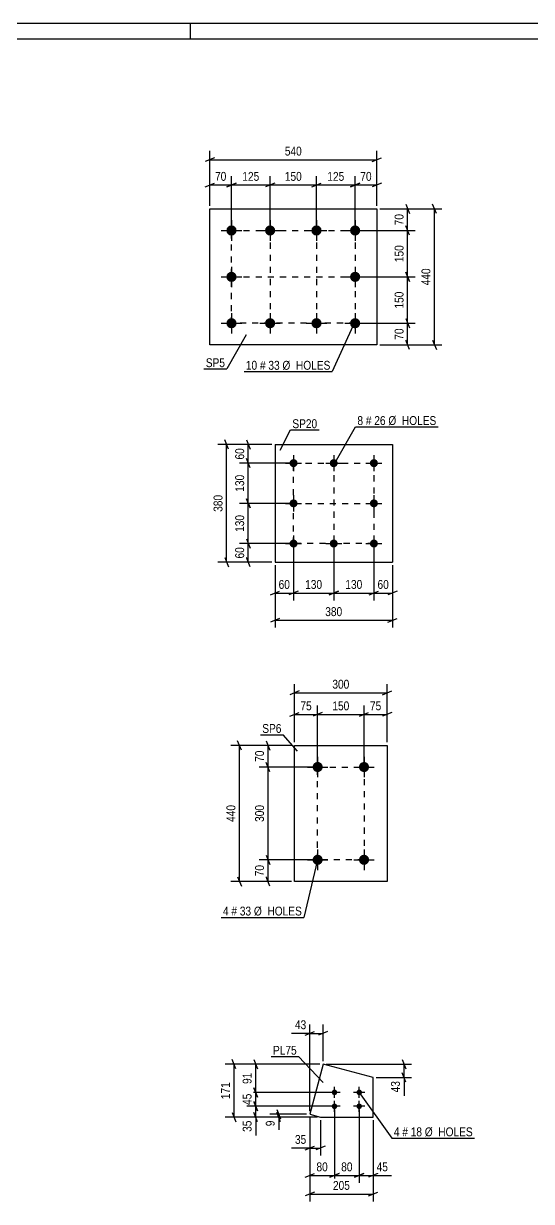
# Model space of a CAD drawing. Header units: millimetres. Extents: x 0 to 1189, y 0 to 841.
# Drawn here: x 714.9 to 879.3, y 460.1 to 841 of the extents above; entities that cross this region are included whole.
import ezdxf

# ---------------------------------------------------------------- set-up
doc = ezdxf.new("R2010")
doc.units = ezdxf.units.MM
doc.linetypes.add('DXK_LINE_DOT2', pattern=[3.9198, 1.9599, -1.9599])
doc.styles.add('Arial Narrow', font='ARIALN.TTF', dxfattribs={"height": 0.2})

# ---------------------------------------------------------------- blocks, each defined once
blk = doc.blocks.new('Unknown-318890741-1126')
at = {"color": 5, "linetype": 'Continuous'}
for p, q in [((1189, 841), (0, 841)), ((769, 836), (769, 841)), ((1184, 836), (5, 836))]:
    blk.add_line(p, q, dxfattribs=at)
blk = doc.blocks.new('Part-318890741-19588 - 19587')
at = {"color": 2, "linetype": 'Continuous'}
for p, q in [((796.29, 704.84), (796.29, 666.84)), ((796.29, 704.84), (834.29, 704.84)), ((834.29, 704.84), (834.29, 666.84)), ((796.29, 666.84), (834.29, 666.84))]:
    blk.add_line(p, q, dxfattribs=at)
blk = doc.blocks.new('Bolt-318890741-19589 - 19587')
at = {"linetype": 'Continuous'}
for points in [[(802.29, 700.14, -1), (802.29, 697.54, -1)], [(815.29, 700.14, -1), (815.29, 697.54, -1)], [(828.29, 700.14, -1), (828.29, 697.54, -1)], [(802.29, 687.14, -1), (802.29, 684.54, -1)], [(828.29, 687.14, -1), (828.29, 684.54, -1)], [(802.29, 674.14, -1), (802.29, 671.54, -1)], [(815.29, 674.14, -1), (815.29, 671.54, -1)], [(828.29, 674.14, -1), (828.29, 671.54, -1)]]:
    blk.add_hatch(color=1, dxfattribs=at).paths.add_polyline_path(points)
at = {"color": 1, "linetype": 'Continuous'}
for p, q in [((802.29, 701.44), (802.29, 696.24)), ((815.29, 701.44), (815.29, 696.24)), ((828.29, 701.44), (828.29, 696.24)), ((799.69, 698.84), (804.89, 698.84)), ((812.69, 698.84), (817.89, 698.84)), ((825.69, 698.84), (830.89, 698.84)), ((799.69, 685.84), (804.89, 685.84)), ((802.29, 688.44), (802.29, 683.24)), ((825.69, 685.84), (830.89, 685.84)), ((828.29, 688.44), (828.29, 683.24)), ((802.29, 675.44), (802.29, 670.24)), ((815.29, 675.44), (815.29, 670.24)), ((828.29, 675.44), (828.29, 670.24)), ((799.69, 672.84), (804.89, 672.84)), ((812.69, 672.84), (817.89, 672.84)), ((825.69, 672.84), (830.89, 672.84))]:
    blk.add_line(p, q, dxfattribs=at)
blk = doc.blocks.new('Part-318890741-19598 - 19597')
at = {"color": 2, "linetype": 'Continuous'}
for p, q in [((802.59, 563.57), (802.59, 607.57)), ((802.59, 607.57), (832.59, 607.57)), ((832.59, 607.57), (832.59, 563.57)), ((832.59, 563.57), (802.59, 563.57))]:
    blk.add_line(p, q, dxfattribs=at)
blk = doc.blocks.new('Bolt-318890741-19599 - 19597')
at = {"linetype": 'Continuous'}
for points in [[(810.09, 602.22, -1), (810.09, 598.92, -1)], [(825.09, 602.22, -1), (825.09, 598.92, -1)], [(810.09, 572.22, -1), (810.09, 568.92, -1)], [(825.09, 572.22, -1), (825.09, 568.92, -1)]]:
    blk.add_hatch(color=1, dxfattribs=at).paths.add_polyline_path(points)
at = {"color": 1, "linetype": 'Continuous'}
for p, q in [((810.09, 603.87), (810.09, 597.27)), ((825.09, 603.87), (825.09, 597.27)), ((806.79, 600.57), (813.39, 600.57)), ((821.79, 600.57), (828.39, 600.57)), ((810.09, 573.87), (810.09, 567.27)), ((825.09, 573.87), (825.09, 567.27)), ((806.79, 570.57), (813.39, 570.57)), ((821.79, 570.57), (828.39, 570.57))]:
    blk.add_line(p, q, dxfattribs=at)
blk = doc.blocks.new('Part-318890741-19628 - 19627')
at = {"color": 2, "linetype": 'Continuous'}
for p, q in [((775.21, 737.08), (775.21, 781.08)), ((775.21, 781.08), (829.21, 781.08)), ((829.21, 781.08), (829.21, 737.08)), ((829.21, 737.08), (775.21, 737.08))]:
    blk.add_line(p, q, dxfattribs=at)
blk = doc.blocks.new('Bolt-318890741-19629 - 19627')
at = {"linetype": 'Continuous'}
for points in [[(782.21, 775.73, -1), (782.21, 772.43, -1)], [(794.71, 775.73, -1), (794.71, 772.43, -1)], [(809.71, 775.73, -1), (809.71, 772.43, -1)], [(822.21, 775.73, -1), (822.21, 772.43, -1)], [(782.21, 760.73, -1), (782.21, 757.43, -1)], [(822.21, 760.73, -1), (822.21, 757.43, -1)], [(782.21, 745.73, -1), (782.21, 742.43, -1)], [(794.71, 745.73, -1), (794.71, 742.43, -1)], [(809.71, 745.73, -1), (809.71, 742.43, -1)], [(822.21, 745.73, -1), (822.21, 742.43, -1)]]:
    blk.add_hatch(color=1, dxfattribs=at).paths.add_polyline_path(points)
at = {"color": 1, "linetype": 'Continuous'}
for p, q in [((782.21, 777.38), (782.21, 770.78)), ((794.71, 777.38), (794.71, 770.78)), ((809.71, 777.38), (809.71, 770.78)), ((822.21, 777.38), (822.21, 770.78)), ((778.91, 774.08), (785.51, 774.08)), ((791.41, 774.08), (798.01, 774.08)), ((806.41, 774.08), (813.01, 774.08)), ((818.91, 774.08), (825.51, 774.08)), ((782.21, 762.38), (782.21, 755.78)), ((822.21, 762.38), (822.21, 755.78)), ((778.91, 759.08), (785.51, 759.08)), ((818.91, 759.08), (825.51, 759.08)), ((782.21, 747.38), (782.21, 740.78)), ((794.71, 747.38), (794.71, 740.78)), ((809.71, 747.38), (809.71, 740.78)), ((822.21, 747.38), (822.21, 740.78)), ((778.91, 744.08), (785.51, 744.08)), ((791.41, 744.08), (798.01, 744.08)), ((806.41, 744.08), (813.01, 744.08)), ((818.91, 744.08), (825.51, 744.08))]:
    blk.add_line(p, q, dxfattribs=at)
blk = doc.blocks.new('Part-318890741-19731 - 19730')
at = {"color": 2, "linetype": 'Continuous'}
for p, q in [((811.82, 504.45), (807.52, 488.3)), ((828.03, 500.14), (811.82, 504.45)), ((828.04, 487.36), (828.03, 500.14)), ((807.52, 488.3), (811.04, 487.36)), ((811.04, 487.36), (828.04, 487.36))]:
    blk.add_line(p, q, dxfattribs=at)
blk = doc.blocks.new('Bolt-318890741-19732 - 19730')
at = {"linetype": 'Continuous'}
for points in [[(814.64, 495.36, -1), (816.44, 495.36, -1)], [(822.64, 495.36, -1), (824.44, 495.36, -1)], [(814.64, 490.86, -1), (816.44, 490.86, -1)], [(822.64, 490.86, -1), (824.44, 490.86, -1)]]:
    blk.add_hatch(color=1, dxfattribs=at).paths.add_polyline_path(points)
at = {"color": 1, "linetype": 'Continuous'}
for p, q in [((817.34, 495.36), (813.74, 495.36)), ((815.54, 493.56), (815.54, 497.16)), ((825.34, 495.36), (821.74, 495.36)), ((823.54, 493.56), (823.54, 497.16)), ((815.54, 489.06), (815.54, 492.66)), ((823.54, 489.06), (823.54, 492.66)), ((817.34, 490.86), (813.74, 490.86)), ((825.34, 490.86), (821.74, 490.86))]:
    blk.add_line(p, q, dxfattribs=at)
blk = doc.blocks.new('Rectangle-318890741-26176 - 19587')
at = {"color": 1, "linetype": 'DXK_LINE_DOT2'}
blk.add_lwpolyline([(802.29, 698.84), (828.29, 698.84), (828.29, 672.84), (802.29, 672.84), (802.29, 698.84)], close=True, dxfattribs=at)
blk = doc.blocks.new('Rectangle-318890741-26419 - 19597')
at = {"color": 1, "linetype": 'DXK_LINE_DOT2'}
blk.add_lwpolyline([(810.09, 600.57), (825.09, 600.57), (825.09, 570.57), (810.09, 570.57), (810.09, 600.57)], close=True, dxfattribs=at)
blk = doc.blocks.new('Rectangle-318890741-26141 - 19627')
at = {"color": 1, "linetype": 'DXK_LINE_DOT2'}
blk.add_lwpolyline([(782.21, 774.08), (822.21, 774.08), (822.21, 744.08), (782.21, 744.08), (782.21, 774.08)], close=True, dxfattribs=at)
blk = doc.blocks.new('Line-318890741-26186 - 19587')
at = {"color": 1, "linetype": 'DXK_LINE_DOT2'}
blk.add_line((815.29, 698.84), (815.29, 672.84), dxfattribs=at)
blk = doc.blocks.new('Line-318890741-26151 - 19627')
at = {"color": 1, "linetype": 'DXK_LINE_DOT2'}
blk.add_line((782.21, 759.08), (822.21, 759.08), dxfattribs=at)
blk = doc.blocks.new('Line-318890741-26193 - 19587')
at = {"color": 1, "linetype": 'DXK_LINE_DOT2'}
blk.add_line((802.29, 685.84), (827.39, 685.84), dxfattribs=at)
blk = doc.blocks.new('Line-318890741-26158 - 19627')
at = {"color": 1, "linetype": 'DXK_LINE_DOT2'}
blk.add_line((794.71, 774.08), (794.71, 744.08), dxfattribs=at)
blk = doc.blocks.new('Line-318890741-26165 - 19627')
at = {"color": 1, "linetype": 'DXK_LINE_DOT2'}
blk.add_line((809.71, 774.08), (809.71, 744.08), dxfattribs=at)
blk = doc.blocks.new('StraightDimension-318890741-20019 - 19587')
at = {"color": 7, "linetype": 'Continuous'}
for p, q in [((801.29, 685.84), (784.79, 685.84)), ((788.24, 684.34), (787.04, 687.34)), ((787.64, 672.84), (787.64, 685.84)), ((787.04, 674.34), (788.24, 671.34)), ((801.29, 672.84), (784.79, 672.84))]:
    blk.add_line(p, q, dxfattribs=at)
at = {"color": 0}
blk.add_wipeout([(786.89, 682.68), (782.69, 682.68), (782.69, 676), (786.89, 676)], dxfattribs=at)
at = {"color": 3, "style": 'Arial Narrow'}
blk.add_text('130', height=2.863, rotation=90.0002, dxfattribs=at).set_placement((786.29, 676.6))
blk = doc.blocks.new('StraightDimension-318890741-20040 - 19587')
at = {"color": 7, "linetype": 'Continuous'}
for p, q in [((802.29, 671.84), (802.29, 654.44)), ((796.29, 665.84), (796.29, 654.44)), ((794.79, 656.24), (797.79, 657.44)), ((796.29, 656.84), (802.29, 656.84)), ((803.79, 657.44), (800.79, 656.24))]:
    blk.add_line(p, q, dxfattribs=at)
at = {"color": 0}
blk.add_wipeout([(801.72, 657.59), (801.72, 661.79), (796.86, 661.79), (796.86, 657.59)], dxfattribs=at)
at = {"color": 3, "style": 'Arial Narrow'}
blk.add_text('60', height=2.863, dxfattribs=at).set_placement((797.46, 658.19))
blk = doc.blocks.new('StraightDimension-318890741-20017 - 19587')
at = {"color": 7, "linetype": 'Continuous'}
for p, q in [((795.29, 704.84), (784.79, 704.84)), ((787.04, 706.34), (788.24, 703.34)), ((787.64, 698.84), (787.64, 704.84)), ((801.29, 698.84), (784.79, 698.84)), ((788.24, 697.34), (787.04, 700.34))]:
    blk.add_line(p, q, dxfattribs=at)
at = {"color": 0}
blk.add_wipeout([(786.89, 704.27), (782.69, 704.27), (782.69, 699.41), (786.89, 699.41)], dxfattribs=at)
at = {"color": 3, "style": 'Arial Narrow'}
blk.add_text('60', height=2.863, rotation=90.0002, dxfattribs=at).set_placement((786.29, 700.01))
blk = doc.blocks.new('StraightDimension-318890741-20018 - 19587')
at = {"color": 7, "linetype": 'Continuous'}
for p, q in [((801.29, 698.84), (784.79, 698.84)), ((788.24, 697.34), (787.04, 700.34)), ((787.64, 685.84), (787.64, 698.84)), ((801.29, 685.84), (784.79, 685.84)), ((787.04, 687.34), (788.24, 684.34))]:
    blk.add_line(p, q, dxfattribs=at)
at = {"color": 0}
blk.add_wipeout([(786.89, 695.68), (782.69, 695.68), (782.69, 689), (786.89, 689)], dxfattribs=at)
at = {"color": 3, "style": 'Arial Narrow'}
blk.add_text('130', height=2.863, rotation=90.0002, dxfattribs=at).set_placement((786.29, 689.6))
blk = doc.blocks.new('StraightDimension-318890741-20020 - 19587')
at = {"color": 7, "linetype": 'Continuous'}
for p, q in [((787.04, 674.34), (788.24, 671.34)), ((801.29, 672.84), (784.79, 672.84)), ((787.64, 666.84), (787.64, 672.84)), ((795.29, 666.84), (784.79, 666.84)), ((788.24, 665.34), (787.04, 668.34))]:
    blk.add_line(p, q, dxfattribs=at)
at = {"color": 0}
blk.add_wipeout([(786.89, 672.27), (782.69, 672.27), (782.69, 667.41), (786.89, 667.41)], dxfattribs=at)
at = {"color": 3, "style": 'Arial Narrow'}
blk.add_text('60', height=2.863, rotation=90.0002, dxfattribs=at).set_placement((786.29, 668.01))
blk = doc.blocks.new('StraightDimension-318890741-20033 - 19587')
at = {"color": 7, "linetype": 'Continuous'}
for p, q in [((795.29, 704.84), (777.79, 704.84)), ((781.24, 703.34), (780.04, 706.34)), ((780.64, 666.84), (780.64, 704.84)), ((795.29, 666.84), (777.79, 666.84)), ((780.04, 668.34), (781.24, 665.34))]:
    blk.add_line(p, q, dxfattribs=at)
at = {"color": 0}
blk.add_wipeout([(779.89, 689.18), (775.69, 689.18), (775.69, 682.5), (779.89, 682.5)], dxfattribs=at)
at = {"color": 3, "style": 'Arial Narrow'}
blk.add_text('380', height=2.863, rotation=90.0002, dxfattribs=at).set_placement((779.29, 683.1))
blk = doc.blocks.new('StraightDimension-318890741-20037 - 19587')
at = {"color": 7, "linetype": 'Continuous'}
for p, q in [((828.29, 671.84), (828.29, 654.44)), ((834.29, 665.84), (834.29, 654.44)), ((826.79, 656.24), (829.79, 657.44)), ((828.29, 656.84), (834.29, 656.84)), ((835.79, 657.44), (832.79, 656.24))]:
    blk.add_line(p, q, dxfattribs=at)
at = {"color": 0}
blk.add_wipeout([(833.72, 657.59), (833.72, 661.79), (828.86, 661.79), (828.86, 657.59)], dxfattribs=at)
at = {"color": 3, "style": 'Arial Narrow'}
blk.add_text('60', height=2.863, dxfattribs=at).set_placement((829.46, 658.19))
blk = doc.blocks.new('StraightDimension-318890741-20038 - 19587')
at = {"color": 7, "linetype": 'Continuous'}
for p, q in [((815.29, 671.84), (815.29, 654.44)), ((828.29, 671.84), (828.29, 654.44)), ((816.79, 657.44), (813.79, 656.24)), ((815.29, 656.84), (828.29, 656.84)), ((826.79, 656.24), (829.79, 657.44))]:
    blk.add_line(p, q, dxfattribs=at)
at = {"color": 0}
blk.add_wipeout([(825.13, 657.59), (825.13, 661.79), (818.45, 661.79), (818.45, 657.59)], dxfattribs=at)
at = {"color": 3, "style": 'Arial Narrow'}
blk.add_text('130', height=2.863, dxfattribs=at).set_placement((819.05, 658.19))
blk = doc.blocks.new('StraightDimension-318890741-20039 - 19587')
at = {"color": 7, "linetype": 'Continuous'}
for p, q in [((802.29, 671.84), (802.29, 654.44)), ((815.29, 671.84), (815.29, 654.44)), ((803.79, 657.44), (800.79, 656.24)), ((802.29, 656.84), (815.29, 656.84)), ((813.79, 656.24), (816.79, 657.44))]:
    blk.add_line(p, q, dxfattribs=at)
at = {"color": 0}
blk.add_wipeout([(812.13, 657.59), (812.13, 661.79), (805.45, 661.79), (805.45, 657.59)], dxfattribs=at)
at = {"color": 3, "style": 'Arial Narrow'}
blk.add_text('130', height=2.863, dxfattribs=at).set_placement((806.05, 658.19))
blk = doc.blocks.new('StraightDimension-318890741-20053 - 19587')
at = {"color": 7, "linetype": 'Continuous'}
for p, q in [((796.29, 665.84), (796.29, 645.64)), ((834.29, 665.84), (834.29, 645.64)), ((797.79, 648.64), (794.79, 647.44)), ((796.29, 648.04), (834.29, 648.04)), ((832.79, 647.44), (835.79, 648.64))]:
    blk.add_line(p, q, dxfattribs=at)
at = {"color": 0}
blk.add_wipeout([(818.63, 648.79), (818.63, 652.99), (811.95, 652.99), (811.95, 648.79)], dxfattribs=at)
at = {"color": 3, "style": 'Arial Narrow'}
blk.add_text('380', height=2.863, dxfattribs=at).set_placement((812.55, 649.39))
blk = doc.blocks.new('StraightDimension-318890741-20057 - 19597')
at = {"color": 7, "linetype": 'Continuous'}
for p, q in [((801.59, 607.57), (791.22, 607.57)), ((793.47, 609.07), (794.67, 606.07)), ((794.07, 600.57), (794.07, 607.57)), ((794.67, 599.07), (793.47, 602.07)), ((809.09, 600.57), (791.22, 600.57))]:
    blk.add_line(p, q, dxfattribs=at)
at = {"color": 0}
blk.add_wipeout([(793.32, 606.49), (789.12, 606.49), (789.12, 601.64), (793.32, 601.64)], dxfattribs=at)
at = {"color": 3, "style": 'Arial Narrow'}
blk.add_text('70', height=2.863, rotation=90.0002, dxfattribs=at).set_placement((792.72, 602.24))
blk = doc.blocks.new('StraightDimension-318890741-20058 - 19597')
at = {"color": 7, "linetype": 'Continuous'}
for p, q in [((794.67, 599.07), (793.47, 602.07)), ((809.09, 600.57), (791.22, 600.57)), ((794.07, 570.57), (794.07, 600.57)), ((793.47, 572.07), (794.67, 569.07)), ((809.09, 570.57), (791.22, 570.57))]:
    blk.add_line(p, q, dxfattribs=at)
at = {"color": 0}
blk.add_wipeout([(793.32, 588.91), (789.12, 588.91), (789.12, 582.22), (793.32, 582.22)], dxfattribs=at)
at = {"color": 3, "style": 'Arial Narrow'}
blk.add_text('300', height=2.863, rotation=90.0002, dxfattribs=at).set_placement((792.72, 582.82))
blk = doc.blocks.new('StraightDimension-318890741-20059 - 19597')
at = {"color": 7, "linetype": 'Continuous'}
for p, q in [((793.47, 572.07), (794.67, 569.07)), ((809.09, 570.57), (791.22, 570.57)), ((794.07, 563.57), (794.07, 570.57)), ((794.67, 562.07), (793.47, 565.07)), ((801.59, 563.57), (791.22, 563.57))]:
    blk.add_line(p, q, dxfattribs=at)
at = {"color": 0}
blk.add_wipeout([(793.32, 569.49), (789.12, 569.49), (789.12, 564.64), (793.32, 564.64)], dxfattribs=at)
at = {"color": 3, "style": 'Arial Narrow'}
blk.add_text('70', height=2.863, rotation=90.0002, dxfattribs=at).set_placement((792.72, 565.24))
blk = doc.blocks.new('StraightDimension-318890741-20069 - 19597')
at = {"color": 7, "linetype": 'Continuous'}
for p, q in [((801.59, 607.57), (781.96, 607.57)), ((785.41, 606.07), (784.21, 609.07)), ((784.81, 563.57), (784.81, 607.57)), ((784.21, 565.07), (785.41, 562.07)), ((801.59, 563.57), (781.96, 563.57))]:
    blk.add_line(p, q, dxfattribs=at)
at = {"color": 0}
blk.add_wipeout([(784.06, 588.91), (779.86, 588.91), (779.86, 582.22), (784.06, 582.22)], dxfattribs=at)
at = {"color": 3, "style": 'Arial Narrow'}
blk.add_text('440', height=2.863, rotation=90.0002, dxfattribs=at).set_placement((783.46, 582.82))
blk = doc.blocks.new('StraightDimension-318890741-20073 - 19597')
at = {"color": 7, "linetype": 'Continuous'}
for p, q in [((823.59, 616.97), (826.59, 618.17)), ((825.09, 601.57), (825.09, 620.42)), ((825.09, 617.57), (832.59, 617.57)), ((834.09, 618.17), (831.09, 616.97)), ((832.59, 608.57), (832.59, 620.42))]:
    blk.add_line(p, q, dxfattribs=at)
at = {"color": 0}
blk.add_wipeout([(831.27, 618.32), (831.27, 622.52), (826.41, 622.52), (826.41, 618.32)], dxfattribs=at)
at = {"color": 3, "style": 'Arial Narrow'}
blk.add_text('75', height=2.863, dxfattribs=at).set_placement((827.01, 618.92))
blk = doc.blocks.new('StraightDimension-318890741-20074 - 19597')
at = {"color": 7, "linetype": 'Continuous'}
for p, q in [((811.59, 618.17), (808.59, 616.97)), ((810.09, 601.57), (810.09, 620.42)), ((810.09, 617.57), (825.09, 617.57)), ((823.59, 616.97), (826.59, 618.17)), ((825.09, 601.57), (825.09, 620.42))]:
    blk.add_line(p, q, dxfattribs=at)
at = {"color": 0}
blk.add_wipeout([(820.93, 618.32), (820.93, 622.52), (814.25, 622.52), (814.25, 618.32)], dxfattribs=at)
at = {"color": 3, "style": 'Arial Narrow'}
blk.add_text('150', height=2.863, dxfattribs=at).set_placement((814.85, 618.92))
blk = doc.blocks.new('StraightDimension-318890741-20075 - 19597')
at = {"color": 7, "linetype": 'Continuous'}
for p, q in [((801.09, 616.97), (804.09, 618.17)), ((802.59, 608.57), (802.59, 620.42)), ((802.59, 617.57), (810.09, 617.57)), ((811.59, 618.17), (808.59, 616.97)), ((810.09, 601.57), (810.09, 620.42))]:
    blk.add_line(p, q, dxfattribs=at)
at = {"color": 0}
blk.add_wipeout([(808.77, 618.32), (808.77, 622.52), (803.91, 622.52), (803.91, 618.32)], dxfattribs=at)
at = {"color": 3, "style": 'Arial Narrow'}
blk.add_text('75', height=2.863, dxfattribs=at).set_placement((804.51, 618.92))
blk = doc.blocks.new('StraightDimension-318890741-20085 - 19597')
at = {"color": 7, "linetype": 'Continuous'}
for p, q in [((804.09, 625.17), (801.09, 623.97)), ((802.59, 608.57), (802.59, 627.42)), ((831.09, 623.97), (834.09, 625.17)), ((832.59, 608.57), (832.59, 627.42)), ((802.59, 624.57), (832.59, 624.57))]:
    blk.add_line(p, q, dxfattribs=at)
at = {"color": 0}
blk.add_wipeout([(820.93, 625.32), (820.93, 629.52), (814.25, 629.52), (814.25, 625.32)], dxfattribs=at)
at = {"color": 3, "style": 'Arial Narrow'}
blk.add_text('300', height=2.863, dxfattribs=at).set_placement((814.85, 625.92))
blk = doc.blocks.new('StraightDimension-318890741-20128 - 19627')
at = {"color": 7, "linetype": 'Continuous'}
for p, q in [((780.71, 788.2), (783.71, 789.4)), ((782.21, 775.08), (782.21, 791.65)), ((782.21, 788.8), (794.71, 788.8)), ((796.21, 789.4), (793.21, 788.2)), ((794.71, 775.08), (794.71, 791.65))]:
    blk.add_line(p, q, dxfattribs=at)
at = {"color": 0}
blk.add_wipeout([(791.81, 789.55), (791.81, 793.75), (785.12, 793.75), (785.12, 789.55)], dxfattribs=at)
at = {"color": 3, "style": 'Arial Narrow'}
blk.add_text('125', height=2.863, dxfattribs=at).set_placement((785.72, 790.15))
blk = doc.blocks.new('StraightDimension-318890741-20127 - 19627')
at = {"color": 7, "linetype": 'Continuous'}
for p, q in [((796.21, 789.4), (793.21, 788.2)), ((794.71, 775.08), (794.71, 791.65)), ((794.71, 788.8), (809.71, 788.8)), ((808.21, 788.2), (811.21, 789.4)), ((809.71, 775.08), (809.71, 791.65))]:
    blk.add_line(p, q, dxfattribs=at)
at = {"color": 0}
blk.add_wipeout([(805.56, 789.55), (805.56, 793.75), (798.87, 793.75), (798.87, 789.55)], dxfattribs=at)
at = {"color": 3, "style": 'Arial Narrow'}
blk.add_text('150', height=2.863, dxfattribs=at).set_placement((799.47, 790.15))
blk = doc.blocks.new('StraightDimension-318890741-20105 - 19627')
at = {"color": 7, "linetype": 'Continuous'}
for p, q in [((830.21, 781.08), (841.61, 781.08)), ((838.61, 782.58), (839.81, 779.58)), ((839.21, 774.08), (839.21, 781.08)), ((823.21, 774.08), (841.61, 774.08)), ((839.81, 772.58), (838.61, 775.58))]:
    blk.add_line(p, q, dxfattribs=at)
at = {"color": 0}
blk.add_wipeout([(838.46, 780.01), (834.26, 780.01), (834.26, 775.15), (838.46, 775.15)], dxfattribs=at)
at = {"color": 3, "style": 'Arial Narrow'}
blk.add_text('70', height=2.863, rotation=90.0002, dxfattribs=at).set_placement((837.86, 775.75))
blk = doc.blocks.new('StraightDimension-318890741-20106 - 19627')
at = {"color": 7, "linetype": 'Continuous'}
for p, q in [((823.21, 774.08), (841.61, 774.08)), ((839.81, 772.58), (838.61, 775.58)), ((839.21, 759.08), (839.21, 774.08)), ((823.21, 759.08), (841.61, 759.08)), ((838.61, 760.58), (839.81, 757.58))]:
    blk.add_line(p, q, dxfattribs=at)
at = {"color": 0}
blk.add_wipeout([(838.46, 769.92), (834.26, 769.92), (834.26, 763.24), (838.46, 763.24)], dxfattribs=at)
at = {"color": 3, "style": 'Arial Narrow'}
blk.add_text('150', height=2.863, rotation=90.0002, dxfattribs=at).set_placement((837.86, 763.84))
blk = doc.blocks.new('StraightDimension-318890741-20107 - 19627')
at = {"color": 7, "linetype": 'Continuous'}
for p, q in [((823.21, 759.08), (841.61, 759.08)), ((839.81, 757.58), (838.61, 760.58)), ((839.21, 744.08), (839.21, 759.08)), ((823.21, 744.08), (841.61, 744.08)), ((838.61, 745.58), (839.81, 742.58))]:
    blk.add_line(p, q, dxfattribs=at)
at = {"color": 0}
blk.add_wipeout([(838.46, 754.92), (834.26, 754.92), (834.26, 748.24), (838.46, 748.24)], dxfattribs=at)
at = {"color": 3, "style": 'Arial Narrow'}
blk.add_text('150', height=2.863, rotation=90.0002, dxfattribs=at).set_placement((837.86, 748.84))
blk = doc.blocks.new('StraightDimension-318890741-20108 - 19627')
at = {"color": 7, "linetype": 'Continuous'}
for p, q in [((823.21, 744.08), (841.61, 744.08)), ((838.61, 745.58), (839.81, 742.58)), ((839.21, 737.08), (839.21, 744.08)), ((830.21, 737.08), (841.61, 737.08)), ((839.81, 735.58), (838.61, 738.58))]:
    blk.add_line(p, q, dxfattribs=at)
at = {"color": 0}
blk.add_wipeout([(838.46, 743.01), (834.26, 743.01), (834.26, 738.15), (838.46, 738.15)], dxfattribs=at)
at = {"color": 3, "style": 'Arial Narrow'}
blk.add_text('70', height=2.863, rotation=90.0002, dxfattribs=at).set_placement((837.86, 738.75))
blk = doc.blocks.new('StraightDimension-318890741-20121 - 19627')
at = {"color": 7, "linetype": 'Continuous'}
for p, q in [((830.21, 781.08), (850.3, 781.08)), ((848.5, 779.58), (847.3, 782.58)), ((847.9, 737.08), (847.9, 781.08)), ((830.21, 737.08), (850.3, 737.08)), ((847.3, 738.58), (848.5, 735.58))]:
    blk.add_line(p, q, dxfattribs=at)
at = {"color": 0}
blk.add_wipeout([(847.15, 762.42), (842.95, 762.42), (842.95, 755.74), (847.15, 755.74)], dxfattribs=at)
at = {"color": 3, "style": 'Arial Narrow'}
blk.add_text('440', height=2.863, rotation=90.0002, dxfattribs=at).set_placement((846.55, 756.34))
blk = doc.blocks.new('StraightDimension-318890741-20125 - 19627')
at = {"color": 7, "linetype": 'Continuous'}
for p, q in [((820.71, 788.2), (823.71, 789.4)), ((822.21, 775.08), (822.21, 791.65)), ((822.21, 788.8), (829.21, 788.8)), ((830.71, 789.4), (827.71, 788.2)), ((829.21, 782.08), (829.21, 791.65))]:
    blk.add_line(p, q, dxfattribs=at)
at = {"color": 0}
blk.add_wipeout([(828.14, 789.55), (828.14, 793.75), (823.29, 793.75), (823.29, 789.55)], dxfattribs=at)
at = {"color": 3, "style": 'Arial Narrow'}
blk.add_text('70', height=2.863, dxfattribs=at).set_placement((823.89, 790.15))
blk = doc.blocks.new('StraightDimension-318890741-20126 - 19627')
at = {"color": 7, "linetype": 'Continuous'}
for p, q in [((808.21, 788.2), (811.21, 789.4)), ((809.71, 775.08), (809.71, 791.65)), ((809.71, 788.8), (822.21, 788.8)), ((823.71, 789.4), (820.71, 788.2)), ((822.21, 775.08), (822.21, 791.65))]:
    blk.add_line(p, q, dxfattribs=at)
at = {"color": 0}
blk.add_wipeout([(819.31, 789.55), (819.31, 793.75), (812.62, 793.75), (812.62, 789.55)], dxfattribs=at)
at = {"color": 3, "style": 'Arial Narrow'}
blk.add_text('125', height=2.863, dxfattribs=at).set_placement((813.22, 790.15))
blk = doc.blocks.new('StraightDimension-318890741-20129 - 19627')
at = {"color": 7, "linetype": 'Continuous'}
for p, q in [((773.71, 788.2), (776.71, 789.4)), ((775.21, 782.08), (775.21, 791.65)), ((775.21, 788.8), (782.21, 788.8)), ((783.71, 789.4), (780.71, 788.2)), ((782.21, 775.08), (782.21, 791.65))]:
    blk.add_line(p, q, dxfattribs=at)
at = {"color": 0}
blk.add_wipeout([(781.14, 789.55), (781.14, 793.75), (776.29, 793.75), (776.29, 789.55)], dxfattribs=at)
at = {"color": 3, "style": 'Arial Narrow'}
blk.add_text('70', height=2.863, dxfattribs=at).set_placement((776.89, 790.15))
blk = doc.blocks.new('StraightDimension-318890741-20145 - 19627')
at = {"color": 7, "linetype": 'Continuous'}
for p, q in [((776.71, 797.58), (773.71, 796.38)), ((775.21, 782.08), (775.21, 799.83)), ((775.21, 796.98), (829.21, 796.98)), ((827.71, 796.38), (830.71, 797.58)), ((829.21, 782.08), (829.21, 799.83))]:
    blk.add_line(p, q, dxfattribs=at)
at = {"color": 0}
blk.add_wipeout([(805.56, 797.73), (805.56, 801.93), (798.87, 801.93), (798.87, 797.73)], dxfattribs=at)
at = {"color": 3, "style": 'Arial Narrow'}
blk.add_text('540', height=2.863, dxfattribs=at).set_placement((799.47, 798.33))
blk = doc.blocks.new('StraightDimension-318890741-20287 - 19730')
at = {"color": 7, "linetype": 'Continuous'}
for p, q in [((812.82, 504.45), (840.43, 504.45)), ((837.43, 505.95), (838.63, 502.95)), ((838.03, 500.14), (838.03, 504.45)), ((829.03, 500.14), (840.43, 500.14)), ((838.63, 498.64), (837.43, 501.64))]:
    blk.add_line(p, q, dxfattribs=at)
at = {"color": 0}
blk.add_wipeout([(837.28, 499.61), (833.08, 499.61), (833.08, 494.76), (837.28, 494.76)], dxfattribs=at)
at = {"color": 7, "linetype": 'Continuous'}
blk.add_line((838.03, 500.14), (838.03, 494.23), dxfattribs=at)
blk.add_line((838.03, 500.14), (838.03, 494.23), dxfattribs=at)
at = {"color": 3, "style": 'Arial Narrow'}
blk.add_text('43', height=2.863, rotation=90.0002, dxfattribs=at).set_placement((836.68, 495.36))
blk = doc.blocks.new('StraightDimension-318890741-20279 - 19730')
at = {"color": 7, "linetype": 'Continuous'}
for p, q in [((806.02, 513.85), (809.02, 515.05)), ((807.52, 489.3), (807.52, 517.3)), ((807.52, 514.45), (811.82, 514.45)), ((813.32, 515.05), (810.32, 513.85)), ((811.82, 505.45), (811.82, 517.3))]:
    blk.add_line(p, q, dxfattribs=at)
at = {"color": 0}
blk.add_wipeout([(807, 515.2), (807, 519.4), (802.14, 519.4), (802.14, 515.2)], dxfattribs=at)
at = {"color": 7, "linetype": 'Continuous'}
blk.add_line((807.52, 514.45), (801.62, 514.45), dxfattribs=at)
blk.add_line((807.52, 514.45), (801.62, 514.45), dxfattribs=at)
at = {"color": 3, "style": 'Arial Narrow'}
blk.add_text('43', height=2.863, dxfattribs=at).set_placement((802.74, 515.8))
blk = doc.blocks.new('StraightDimension-318890741-20311 - 19730')
at = {"color": 7, "linetype": 'Continuous'}
for p, q in [((810.82, 504.45), (787.19, 504.45)), ((789.44, 505.95), (790.64, 502.95)), ((790.04, 495.36), (790.04, 504.45)), ((814.54, 495.36), (787.19, 495.36)), ((790.64, 493.86), (789.44, 496.86))]:
    blk.add_line(p, q, dxfattribs=at)
at = {"color": 0}
blk.add_wipeout([(789.29, 502.33), (785.09, 502.33), (785.09, 497.48), (789.29, 497.48)], dxfattribs=at)
at = {"color": 3, "style": 'Arial Narrow'}
blk.add_text('91', height=2.863, rotation=90.0002, dxfattribs=at).set_placement((788.69, 498.08))
blk = doc.blocks.new('StraightDimension-318890741-20291 - 19730')
at = {"color": 7, "linetype": 'Continuous'}
for p, q in [((806.52, 488.3), (794.67, 488.3)), ((796.92, 489.8), (798.12, 486.8)), ((798.12, 485.86), (796.92, 488.86)), ((797.52, 487.36), (797.52, 488.3)), ((810.04, 487.36), (794.67, 487.36))]:
    blk.add_line(p, q, dxfattribs=at)
at = {"color": 0}
blk.add_wipeout([(796.77, 486.84), (792.57, 486.84), (792.57, 483.81), (796.77, 483.81)], dxfattribs=at)
at = {"color": 7, "linetype": 'Continuous'}
blk.add_line((797.52, 487.36), (797.52, 483.28), dxfattribs=at)
blk.add_line((797.52, 487.36), (797.52, 483.28), dxfattribs=at)
at = {"color": 3, "style": 'Arial Narrow'}
blk.add_text('9', height=2.86, rotation=90.0002, dxfattribs=at).set_placement((796.17, 484.41))
blk = doc.blocks.new('StraightDimension-318890741-20283 - 19730')
at = {"color": 7, "linetype": 'Continuous'}
for p, q in [((807.52, 487.3), (807.52, 474.96)), ((811.04, 486.36), (811.04, 474.96)), ((806.02, 476.76), (809.02, 477.96)), ((807.52, 477.36), (811.04, 477.36)), ((812.54, 477.96), (809.54, 476.76))]:
    blk.add_line(p, q, dxfattribs=at)
at = {"color": 0}
blk.add_wipeout([(807, 478.11), (807, 482.31), (802.14, 482.31), (802.14, 478.11)], dxfattribs=at)
at = {"color": 7, "linetype": 'Continuous'}
blk.add_line((807.52, 477.36), (801.62, 477.36), dxfattribs=at)
blk.add_line((807.52, 477.36), (801.62, 477.36), dxfattribs=at)
at = {"color": 3, "style": 'Arial Narrow'}
blk.add_text('35', height=2.863, dxfattribs=at).set_placement((802.74, 478.71))
blk = doc.blocks.new('StraightDimension-318890741-20295 - 19730')
at = {"color": 7, "linetype": 'Continuous'}
for p, q in [((823.54, 489.86), (823.54, 466.09)), ((828.04, 486.36), (828.04, 466.09)), ((822.04, 467.89), (825.04, 469.09)), ((829.54, 469.09), (826.54, 467.89)), ((823.54, 468.49), (828.04, 468.49))]:
    blk.add_line(p, q, dxfattribs=at)
at = {"color": 0}
blk.add_wipeout([(833.42, 469.24), (833.42, 473.44), (828.56, 473.44), (828.56, 469.24)], dxfattribs=at)
at = {"color": 7, "linetype": 'Continuous'}
blk.add_line((828.04, 468.49), (833.94, 468.49), dxfattribs=at)
blk.add_line((828.04, 468.49), (833.94, 468.49), dxfattribs=at)
at = {"color": 3, "style": 'Arial Narrow'}
blk.add_text('45', height=2.863, dxfattribs=at).set_placement((829.16, 469.84))
blk = doc.blocks.new('StraightDimension-318890741-20296 - 19730')
at = {"color": 7, "linetype": 'Continuous'}
for p, q in [((815.54, 489.86), (815.54, 466.09)), ((823.54, 489.86), (823.54, 466.09)), ((814.04, 467.89), (817.04, 469.09)), ((825.04, 469.09), (822.04, 467.89)), ((815.54, 468.49), (823.54, 468.49))]:
    blk.add_line(p, q, dxfattribs=at)
at = {"color": 0}
blk.add_wipeout([(821.96, 469.24), (821.96, 473.44), (817.11, 473.44), (817.11, 469.24)], dxfattribs=at)
at = {"color": 3, "style": 'Arial Narrow'}
blk.add_text('80', height=2.863, dxfattribs=at).set_placement((817.71, 469.84))
blk = doc.blocks.new('StraightDimension-318890741-20297 - 19730')
at = {"color": 7, "linetype": 'Continuous'}
for p, q in [((815.54, 489.86), (815.54, 466.09)), ((807.52, 487.3), (807.52, 466.09)), ((806.02, 467.89), (809.02, 469.09)), ((817.04, 469.09), (814.04, 467.89)), ((807.52, 468.49), (815.54, 468.49))]:
    blk.add_line(p, q, dxfattribs=at)
at = {"color": 0}
blk.add_wipeout([(813.96, 469.24), (813.96, 473.44), (809.1, 473.44), (809.1, 469.24)], dxfattribs=at)
at = {"color": 3, "style": 'Arial Narrow'}
blk.add_text('80', height=2.863, dxfattribs=at).set_placement((809.7, 469.84))
blk = doc.blocks.new('StraightDimension-318890741-20307 - 19730')
at = {"color": 7, "linetype": 'Continuous'}
for p, q in [((807.52, 487.3), (807.52, 460.09)), ((828.04, 486.36), (828.04, 460.09)), ((809.02, 463.09), (806.02, 461.89)), ((807.52, 462.49), (828.04, 462.49)), ((826.54, 461.89), (829.54, 463.09))]:
    blk.add_line(p, q, dxfattribs=at)
at = {"color": 0}
blk.add_wipeout([(821.12, 463.24), (821.12, 467.44), (814.44, 467.44), (814.44, 463.24)], dxfattribs=at)
at = {"color": 3, "style": 'Arial Narrow'}
blk.add_text('205', height=2.863, dxfattribs=at).set_placement((815.04, 463.84))
blk = doc.blocks.new('StraightDimension-318890741-20312 - 19730')
at = {"color": 7, "linetype": 'Continuous'}
for p, q in [((814.54, 495.36), (787.19, 495.36)), ((789.44, 496.86), (790.64, 493.86)), ((790.04, 490.86), (790.04, 495.36)), ((790.64, 489.36), (789.44, 492.36)), ((814.54, 490.86), (787.19, 490.86))]:
    blk.add_line(p, q, dxfattribs=at)
at = {"color": 0}
blk.add_wipeout([(789.29, 495.54), (785.09, 495.54), (785.09, 490.68), (789.29, 490.68)], dxfattribs=at)
at = {"color": 3, "style": 'Arial Narrow'}
blk.add_text('45', height=2.863, rotation=90.0002, dxfattribs=at).set_placement((788.69, 491.28))
blk = doc.blocks.new('StraightDimension-318890741-20313 - 19730')
at = {"color": 7, "linetype": 'Continuous'}
for p, q in [((789.44, 492.36), (790.64, 489.36)), ((814.54, 490.86), (787.19, 490.86)), ((790.64, 485.86), (789.44, 488.86)), ((790.04, 487.36), (790.04, 490.86)), ((810.04, 487.36), (787.19, 487.36))]:
    blk.add_line(p, q, dxfattribs=at)
at = {"color": 0}
blk.add_wipeout([(789.29, 486.84), (785.09, 486.84), (785.09, 481.98), (789.29, 481.98)], dxfattribs=at)
at = {"color": 7, "linetype": 'Continuous'}
blk.add_line((790.04, 487.36), (790.04, 481.46), dxfattribs=at)
blk.add_line((790.04, 487.36), (790.04, 481.46), dxfattribs=at)
at = {"color": 3, "style": 'Arial Narrow'}
blk.add_text('35', height=2.863, rotation=90.0002, dxfattribs=at).set_placement((788.69, 482.58))
blk = doc.blocks.new('StraightDimension-318890741-20323 - 19730')
at = {"color": 7, "linetype": 'Continuous'}
for p, q in [((810.82, 504.45), (780.19, 504.45)), ((783.64, 502.95), (782.44, 505.95)), ((783.04, 487.36), (783.04, 504.45)), ((782.44, 488.86), (783.64, 485.86)), ((810.04, 487.36), (780.19, 487.36))]:
    blk.add_line(p, q, dxfattribs=at)
at = {"color": 0}
blk.add_wipeout([(782.29, 499.25), (778.09, 499.25), (778.09, 492.56), (782.29, 492.56)], dxfattribs=at)
at = {"color": 3, "style": 'Arial Narrow'}
blk.add_text('171', height=2.863, rotation=90.0002, dxfattribs=at).set_placement((781.69, 493.16))
blk = doc.blocks.new('Mark-318890741-20545 - 19587')
at = {"color": 0}
blk.add_wipeout([(809.94, 710.17), (809.94, 713.17), (801.9, 713.17), (801.9, 710.17)], dxfattribs=at)
blk.add_wipeout([(809.94, 710.17), (809.94, 713.17), (801.9, 713.17), (801.9, 710.17)], dxfattribs=at)
at = {"color": 30, "linetype": 'Continuous'}
for p, q in [((797.98, 703.08), (801.3, 709.57)), ((801.3, 709.57), (810.54, 709.57))]:
    blk.add_line(p, q, dxfattribs=at)
at = {"color": 3, "style": 'Arial Narrow'}
blk.add_text('SP20', height=2.863, dxfattribs=at).set_placement((801.9, 710.17))
blk = doc.blocks.new('Mark-318890741-20548 - 19587')
at = {"color": 0}
blk.add_wipeout([(824.78, 711.18), (824.78, 714.18), (822.95, 714.18), (822.95, 711.18)], dxfattribs=at)
blk.add_wipeout([(824.78, 711.18), (824.78, 714.18), (822.95, 714.18), (822.95, 711.18)], dxfattribs=at)
at = {"color": 7, "linetype": 'Continuous'}
blk.add_line((815.76, 699.09), (822.35, 710.58), dxfattribs=at)
at = {"color": 0}
blk.add_wipeout([(827.51, 711.18), (827.51, 714.18), (825.68, 714.18), (825.68, 711.18)], dxfattribs=at)
blk.add_wipeout([(827.51, 711.18), (827.51, 714.18), (825.68, 714.18), (825.68, 711.18)], dxfattribs=at)
at = {"color": 3, "style": 'Arial Narrow'}
blk.add_text('8', height=2.86, dxfattribs=at).set_placement((822.95, 711.18))
at = {"color": 0}
blk.add_wipeout([(832.07, 711.18), (832.07, 714.18), (828.41, 714.18), (828.41, 711.18)], dxfattribs=at)
blk.add_wipeout([(832.07, 711.18), (832.07, 714.18), (828.41, 714.18), (828.41, 711.18)], dxfattribs=at)
at = {"color": 3, "style": 'Arial Narrow'}
blk.add_text('#', height=2.86, dxfattribs=at).set_placement((825.68, 711.18))
at = {"color": 0}
blk.add_wipeout([(848.49, 711.18), (848.49, 714.18), (832.97, 714.18), (832.97, 711.18)], dxfattribs=at)
blk.add_wipeout([(848.49, 711.18), (848.49, 714.18), (832.97, 714.18), (832.97, 711.18)], dxfattribs=at)
at = {"color": 7, "linetype": 'Continuous'}
blk.add_line((822.35, 710.58), (849.09, 710.58), dxfattribs=at)
at = {"color": 3, "style": 'Arial Narrow'}
for s, p in [('26', (828.41, 711.18)), ('Ø  HOLES', (832.97, 711.18))]:
    blk.add_text(s, height=2.863, dxfattribs=at).set_placement(p)
blk = doc.blocks.new('Mark-318890741-20549 - 19597')
at = {"color": 0}
blk.add_wipeout([(798.38, 611.6), (798.38, 614.6), (792.17, 614.6), (792.17, 611.6)], dxfattribs=at)
blk.add_wipeout([(798.38, 611.6), (798.38, 614.6), (792.17, 614.6), (792.17, 611.6)], dxfattribs=at)
at = {"color": 30, "linetype": 'Continuous'}
for p in [(791.57, 611), (803.57, 605.66)]:
    blk.add_line(p, (798.98, 611), dxfattribs=at)
at = {"color": 3, "style": 'Arial Narrow'}
blk.add_text('SP6', height=2.863, dxfattribs=at).set_placement((792.17, 611.6))
blk = doc.blocks.new('Mark-318890741-20552 - 19597')
at = {"color": 0}
blk.add_wipeout([(781.28, 552.56), (781.28, 555.56), (779.45, 555.56), (779.45, 552.56)], dxfattribs=at)
blk.add_wipeout([(781.28, 552.56), (781.28, 555.56), (779.45, 555.56), (779.45, 552.56)], dxfattribs=at)
blk.add_wipeout([(784.01, 552.56), (784.01, 555.56), (782.18, 555.56), (782.18, 552.56)], dxfattribs=at)
blk.add_wipeout([(784.01, 552.56), (784.01, 555.56), (782.18, 555.56), (782.18, 552.56)], dxfattribs=at)
at = {"color": 3, "style": 'Arial Narrow'}
blk.add_text('4', height=2.86, dxfattribs=at).set_placement((779.45, 552.56))
at = {"color": 0}
blk.add_wipeout([(788.57, 552.56), (788.57, 555.56), (784.91, 555.56), (784.91, 552.56)], dxfattribs=at)
blk.add_wipeout([(788.57, 552.56), (788.57, 555.56), (784.91, 555.56), (784.91, 552.56)], dxfattribs=at)
at = {"color": 3, "style": 'Arial Narrow'}
blk.add_text('#', height=2.86, dxfattribs=at).set_placement((782.18, 552.56))
at = {"color": 0}
blk.add_wipeout([(804.99, 552.56), (804.99, 555.56), (789.47, 555.56), (789.47, 552.56)], dxfattribs=at)
blk.add_wipeout([(804.99, 552.56), (804.99, 555.56), (789.47, 555.56), (789.47, 552.56)], dxfattribs=at)
at = {"color": 7, "linetype": 'Continuous'}
for p in [(810.09, 570.57), (778.85, 551.96)]:
    blk.add_line(p, (805.59, 551.96), dxfattribs=at)
at = {"color": 3, "style": 'Arial Narrow'}
for s, p in [('33', (784.91, 552.56)), ('Ø  HOLES', (789.47, 552.56))]:
    blk.add_text(s, height=2.863, dxfattribs=at).set_placement(p)
blk = doc.blocks.new('Mark-318890741-20556 - 19627')
at = {"color": 0}
blk.add_wipeout([(780.11, 729.89), (780.11, 732.89), (773.9, 732.89), (773.9, 729.89)], dxfattribs=at)
blk.add_wipeout([(780.11, 729.89), (780.11, 732.89), (773.9, 732.89), (773.9, 729.89)], dxfattribs=at)
at = {"color": 30, "linetype": 'Continuous'}
for p in [(787, 740.38), (773.3, 729.29)]:
    blk.add_line(p, (780.71, 729.29), dxfattribs=at)
at = {"color": 3, "style": 'Arial Narrow'}
blk.add_text('SP5', height=2.863, dxfattribs=at).set_placement((773.9, 729.89))
blk = doc.blocks.new('Mark-318890741-20559 - 19627')
at = {"color": 0}
blk.add_wipeout([(790.51, 729.05), (790.51, 732.05), (786.86, 732.05), (786.86, 729.05)], dxfattribs=at)
blk.add_wipeout([(790.51, 729.05), (790.51, 732.05), (786.86, 732.05), (786.86, 729.05)], dxfattribs=at)
blk.add_wipeout([(793.24, 729.05), (793.24, 732.05), (791.41, 732.05), (791.41, 729.05)], dxfattribs=at)
blk.add_wipeout([(793.24, 729.05), (793.24, 732.05), (791.41, 732.05), (791.41, 729.05)], dxfattribs=at)
at = {"color": 3, "style": 'Arial Narrow'}
blk.add_text('10', height=2.863, dxfattribs=at).set_placement((786.86, 729.05))
at = {"color": 0}
blk.add_wipeout([(797.8, 729.05), (797.8, 732.05), (794.14, 732.05), (794.14, 729.05)], dxfattribs=at)
blk.add_wipeout([(797.8, 729.05), (797.8, 732.05), (794.14, 732.05), (794.14, 729.05)], dxfattribs=at)
at = {"color": 3, "style": 'Arial Narrow'}
blk.add_text('#', height=2.86, dxfattribs=at).set_placement((791.41, 729.05))
at = {"color": 0}
blk.add_wipeout([(814.22, 729.05), (814.22, 732.05), (798.7, 732.05), (798.7, 729.05)], dxfattribs=at)
blk.add_wipeout([(814.22, 729.05), (814.22, 732.05), (798.7, 732.05), (798.7, 729.05)], dxfattribs=at)
at = {"color": 7, "linetype": 'Continuous'}
for p in [(822.06, 744.3), (786.26, 728.45)]:
    blk.add_line(p, (814.82, 728.45), dxfattribs=at)
at = {"color": 3, "style": 'Arial Narrow'}
for s, p in [('33', (794.14, 729.05)), ('Ø  HOLES', (798.7, 729.05))]:
    blk.add_text(s, height=2.863, dxfattribs=at).set_placement(p)
blk = doc.blocks.new('Mark-318890741-20598 - 19730')
at = {"color": 0}
blk.add_wipeout([(836.57, 481.16), (836.57, 484.16), (834.74, 484.16), (834.74, 481.16)], dxfattribs=at)
blk.add_wipeout([(836.57, 481.16), (836.57, 484.16), (834.74, 484.16), (834.74, 481.16)], dxfattribs=at)
at = {"color": 7, "linetype": 'Continuous'}
blk.add_line((823.54, 495.36), (834.14, 480.56), dxfattribs=at)
at = {"color": 0}
blk.add_wipeout([(839.3, 481.16), (839.3, 484.16), (837.47, 484.16), (837.47, 481.16)], dxfattribs=at)
blk.add_wipeout([(839.3, 481.16), (839.3, 484.16), (837.47, 484.16), (837.47, 481.16)], dxfattribs=at)
at = {"color": 3, "style": 'Arial Narrow'}
blk.add_text('4', height=2.86, dxfattribs=at).set_placement((834.74, 481.16))
at = {"color": 0}
blk.add_wipeout([(843.85, 481.16), (843.85, 484.16), (840.2, 484.16), (840.2, 481.16)], dxfattribs=at)
blk.add_wipeout([(843.85, 481.16), (843.85, 484.16), (840.2, 484.16), (840.2, 481.16)], dxfattribs=at)
at = {"color": 3, "style": 'Arial Narrow'}
blk.add_text('#', height=2.86, dxfattribs=at).set_placement((837.47, 481.16))
at = {"color": 0}
blk.add_wipeout([(860.28, 481.16), (860.28, 484.16), (844.75, 484.16), (844.75, 481.16)], dxfattribs=at)
blk.add_wipeout([(860.28, 481.16), (860.28, 484.16), (844.75, 484.16), (844.75, 481.16)], dxfattribs=at)
at = {"color": 7, "linetype": 'Continuous'}
blk.add_line((834.14, 480.56), (860.88, 480.56), dxfattribs=at)
at = {"color": 3, "style": 'Arial Narrow'}
for s, p in [('18', (840.2, 481.16)), ('Ø  HOLES', (844.75, 481.16))]:
    blk.add_text(s, height=2.863, dxfattribs=at).set_placement(p)
blk = doc.blocks.new('Mark-318890741-20595 - 19730')
at = {"color": 0}
blk.add_wipeout([(803.32, 507.54), (803.32, 510.54), (795.64, 510.54), (795.64, 507.54)], dxfattribs=at)
blk.add_wipeout([(803.32, 507.54), (803.32, 510.54), (795.64, 510.54), (795.64, 507.54)], dxfattribs=at)
at = {"color": 30, "linetype": 'Continuous'}
for p in [(795.04, 506.94), (811.83, 498.56)]:
    blk.add_line(p, (803.92, 506.94), dxfattribs=at)
at = {"color": 3, "style": 'Arial Narrow'}
blk.add_text('PL75', height=2.863, dxfattribs=at).set_placement((795.64, 507.54))

msp = doc.modelspace()

# ---------------------------------------------------------------- block references
for name in ['Unknown-318890741-1126', 'Part-318890741-19628 - 19627', 'Bolt-318890741-19629 - 19627', 'Rectangle-318890741-26141 - 19627', 'Line-318890741-26158 - 19627', 'Line-318890741-26165 - 19627', 'Line-318890741-26151 - 19627', 'Part-318890741-19588 - 19587', 'Bolt-318890741-19589 - 19587', 'Rectangle-318890741-26176 - 19587', 'Line-318890741-26186 - 19587', 'Line-318890741-26193 - 19587', 'Part-318890741-19598 - 19597', 'Bolt-318890741-19599 - 19597', 'Rectangle-318890741-26419 - 19597', 'Part-318890741-19731 - 19730', 'Bolt-318890741-19732 - 19730']:
    msp.add_blockref(name, (0, 0))

# ---------------------------------------------------------------- next in the draw order: block references
for name in ['StraightDimension-318890741-20128 - 19627', 'StraightDimension-318890741-20105 - 19627', 'Mark-318890741-20556 - 19627', 'Mark-318890741-20548 - 19587', 'StraightDimension-318890741-20017 - 19587', 'StraightDimension-318890741-20019 - 19587', 'StraightDimension-318890741-20037 - 19587', 'StraightDimension-318890741-20073 - 19597', 'StraightDimension-318890741-20057 - 19597', 'StraightDimension-318890741-20287 - 19730', 'StraightDimension-318890741-20295 - 19730']:
    msp.add_blockref(name, (0, 0))

# ---------------------------------------------------------------- next in the draw order: block references
for name in ['StraightDimension-318890741-20129 - 19627', 'StraightDimension-318890741-20127 - 19627', 'StraightDimension-318890741-20106 - 19627', 'Mark-318890741-20545 - 19587', 'StraightDimension-318890741-20018 - 19587', 'StraightDimension-318890741-20040 - 19587', 'StraightDimension-318890741-20038 - 19587', 'StraightDimension-318890741-20058 - 19597', 'StraightDimension-318890741-20279 - 19730']:
    msp.add_blockref(name, (0, 0))

# ---------------------------------------------------------------- next in the draw order: block references
for name in ['StraightDimension-318890741-20107 - 19627', 'StraightDimension-318890741-20020 - 19587', 'StraightDimension-318890741-20074 - 19597', 'StraightDimension-318890741-20059 - 19597', 'StraightDimension-318890741-20311 - 19730', 'StraightDimension-318890741-20291 - 19730']:
    msp.add_blockref(name, (0, 0))

# ---------------------------------------------------------------- next in the draw order: block references
for name in ['StraightDimension-318890741-20108 - 19627', 'StraightDimension-318890741-20033 - 19587', 'StraightDimension-318890741-20039 - 19587', 'StraightDimension-318890741-20069 - 19597', 'StraightDimension-318890741-20283 - 19730']:
    msp.add_blockref(name, (0, 0))

# ---------------------------------------------------------------- next in the draw order: block references
for name in ['StraightDimension-318890741-20121 - 19627', 'Mark-318890741-20559 - 19627', 'StraightDimension-318890741-20053 - 19587', 'StraightDimension-318890741-20075 - 19597', 'Mark-318890741-20552 - 19597', 'StraightDimension-318890741-20296 - 19730']:
    msp.add_blockref(name, (0, 0))

# ---------------------------------------------------------------- next in the draw order: block references
for name in ['StraightDimension-318890741-20125 - 19627', 'StraightDimension-318890741-20085 - 19597', 'StraightDimension-318890741-20297 - 19730']:
    msp.add_blockref(name, (0, 0))

# ---------------------------------------------------------------- next in the draw order: block references
for name in ['StraightDimension-318890741-20126 - 19627', 'Mark-318890741-20549 - 19597', 'StraightDimension-318890741-20312 - 19730', 'StraightDimension-318890741-20307 - 19730']:
    msp.add_blockref(name, (0, 0))

# ---------------------------------------------------------------- next in the draw order: block references
for name in ['StraightDimension-318890741-20145 - 19627', 'Mark-318890741-20598 - 19730', 'StraightDimension-318890741-20313 - 19730']:
    msp.add_blockref(name, (0, 0))

# ---------------------------------------------------------------- next in the draw order: block references
msp.add_blockref('StraightDimension-318890741-20323 - 19730', (0, 0))

# ---------------------------------------------------------------- next in the draw order: block references
msp.add_blockref('Mark-318890741-20595 - 19730', (0, 0))

doc.saveas('drawing.dxf')
